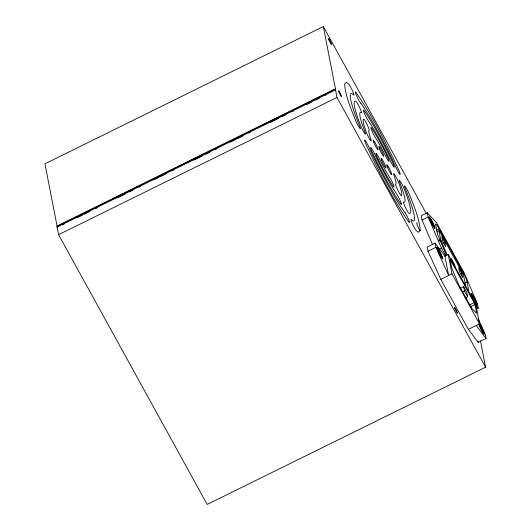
<?xml version="1.0" encoding="UTF-8"?>
<svg xmlns="http://www.w3.org/2000/svg" width="531" height="531" viewBox="0 0 531 531"><rect width="100%" height="100%" fill="white"/><g stroke="black" fill="none" stroke-linecap="round" stroke-linejoin="round"><path stroke-width="0.8" d="M323.333 26.55L44.949 163.807L57.335 227.447L57.136 227.089L335.519 89.839L335.718 90.197L323.333 26.55L426.38 213.641M56.936 226.073L335.32 88.816M57.136 226.432L335.519 89.175M62.525 224.885L64.012 224.155M77.373 217.564L82.57 215.002M84.057 214.272L89.998 211.345M95.932 208.417L97.419 207.687M117.464 197.804L125.628 193.775M129.338 191.943L133.055 190.118M138.989 187.184L140.476 186.454M153.837 179.87L159.034 177.308M160.521 176.571L166.455 173.644M172.396 170.716L173.883 169.986M193.928 160.103L202.092 156.074M205.802 154.249L209.513 152.417M215.453 149.49L216.94 148.753M230.301 142.169L235.498 139.607M236.985 138.876L242.919 135.943M248.86 133.016L250.347 132.285M270.392 122.402L278.556 118.38M282.266 116.548L285.977 114.716M291.917 111.789L293.404 111.059M306.765 104.468L311.962 101.906M315.673 100.074L319.383 98.248M325.324 95.321L326.811 94.584M480.475 340.783L485.56 367.193L207.176 504.45L58.596 234.695L336.986 97.439L335.519 89.839M476.247 309.102L478.272 308.106L477.462 303.885L464.114 272.795L436.568 222.774L427.282 212.778L421.202 215.772L422.019 219.993L432.433 244.26M422.019 219.993L428.092 216.993L427.282 212.778M436.303 230.354L439.21 228.921L463.118 272.35A8.781 0.982 63.8 0 1 467.061 281.39L468.807 291.247L467.353 290.092M436.781 231.967L438.958 230.646L439.409 231.158L463.231 274.368L465.534 284.676L463.862 283.096M439.13 239.985L440.577 239.269L438.958 230.892M439.144 240.039L440.577 239.269M439.177 240.145L440.597 239.322M439.21 240.238L440.63 239.435M439.243 240.337L440.664 239.521M435.062 243.132L435.871 247.353L448.649 275.489L444.912 256.081L435.062 243.132L427.216 247.001L428.032 251.216L440.81 279.359L468.355 329.379L478.212 342.329L486.051 338.459L485.241 334.245L478.179 318.693M439.582 241.174L441.035 240.457L440.697 239.62M443.438 243.138L444.892 242.421L441.746 236.7L442.582 241.074L445.735 246.789L444.892 242.421M428.032 251.216L435.871 247.353M438.739 249.424L441.44 248.09L428.092 216.993M445.675 255.63L447.122 254.913L441.035 240.457M444.912 256.081L448.244 254.435L475.796 304.462L479.533 323.87L468.355 329.379M440.81 279.359L451.981 273.85L448.244 254.435M460.35 273.916L461.797 273.2L458.651 267.485L459.494 271.852L462.64 277.567L461.797 273.2M464.997 282.95L467.174 281.875M459.939 288.519L463.643 286.694L466.795 292.408L467.638 296.783L465.415 297.878M462.262 292.156L464.486 291.061L463.643 286.694M469.012 305.192L474.163 302.65L475.013 304.602L476.639 313.277L471.833 308.491L458.93 285.054L451.768 268.128L450.069 259.247L474.163 302.65M470.599 306.779L475.013 304.602M475.544 305.166L478.272 308.106M476.201 325.51L486.051 338.459M439.21 228.921L438.672 227.965A9.565 1.069 63.8 0 0 435.599 224.44L437.756 234.868L446.498 255.597M441.44 248.09L445.834 256.061M464.486 291.061L467.638 296.783M451.981 273.85L479.533 323.87M336.986 97.439L485.56 367.193M477.94 340.922L478.212 342.329M455.074 267.299L454.509 264.385L451.363 258.67L452.067 262.314M57.136 227.089L58.596 234.695M479.227 323.279A6.598 0.737 63.8 0 1 483.628 331.802A6.598 0.737 63.8 0 1 483.004 332.983A6.598 0.737 63.8 0 1 478.71 324.255M419.669 230.268A6.598 0.737 63.8 0 1 417.127 222.974M346.378 82.245L344.579 84.09C345.654 96.781 350.958 108.616 355.558 120.351A6.266 0.697 63.8 0 0 359.295 127.613A6.266 0.697 63.8 0 0 360.031 127.022L358.518 123.418A70.935 7.919 63.8 0 1 351.834 93.595L353.639 94.983A6.266 0.697 63.8 0 0 352.338 90.443A6.266 0.697 63.8 0 0 348.535 83.898L346.378 82.245M420.267 230.454L418.461 232.299L416.304 230.646A6.266 0.697 63.8 0 1 412.501 224.102A6.266 0.697 63.8 0 1 411.2 219.562L413.012 220.949A70.935 7.919 63.8 0 0 406.321 191.127L404.808 187.523A6.266 0.697 63.8 0 1 405.545 186.932A6.266 0.697 63.8 0 1 409.288 194.193C413.881 205.928 419.185 217.756 420.267 230.454M360.901 103.286L359.58 101.594A6.266 0.697 63.8 0 1 355.903 94.193A6.266 0.697 63.8 0 1 356.155 92.64C373.001 116.747 386.143 143.251 398.655 169.801A6.266 0.697 63.8 0 1 399.956 174.341A6.266 0.697 63.8 0 1 396.153 167.803L392.363 159.599A70.935 7.919 63.8 0 0 360.901 103.286M405.266 212.951L403.945 211.252A70.935 7.919 63.8 0 1 372.483 154.946L368.693 146.742A6.266 0.697 63.8 0 0 364.89 140.204A6.266 0.697 63.8 0 0 366.191 144.744C378.696 171.294 391.845 197.797 408.691 221.905A6.266 0.697 63.8 0 0 408.936 220.352A6.266 0.697 63.8 0 0 405.266 212.951M431.597 220.557L430.687 219.051L431.391 221.221L429.844 218.659L432.499 224.673L433.409 226.179L432.712 224.009L434.252 226.571L431.597 220.557M473.645 297.068L472.736 295.561L473.44 297.738L471.893 295.176L474.548 301.183L475.457 302.69L474.76 300.519L476.3 303.082L473.645 297.068M439.349 250.984L438.44 249.477L439.137 251.648L437.597 249.085L440.252 255.099L441.155 256.606L440.458 254.435L442.004 256.997L439.349 250.984M480.867 326.373L479.958 324.866L480.661 327.036L479.115 324.474L481.77 330.481L482.679 331.988L481.975 329.817L483.522 332.379L480.867 326.373M387.311 166.84A5.496 0.611 63.8 0 0 391.573 174.573A5.496 0.611 63.8 0 0 388.831 167.537A5.496 0.611 63.8 0 0 387.311 166.84M454.981 308.85A3.299 0.365 63.8 0 0 457.49 313.29A3.299 0.365 63.8 0 0 455.678 308.836A3.299 0.365 63.8 0 0 454.981 308.85M328.935 39.911A3.299 0.365 63.8 0 0 331.47 44.451A3.299 0.365 63.8 0 0 329.738 40.104A3.299 0.365 63.8 0 0 328.935 39.911M373.678 142.082A5.496 0.611 63.8 0 0 377.939 149.815A5.496 0.611 63.8 0 0 375.198 142.786A5.496 0.611 63.8 0 0 373.678 142.082M338.97 92.122A3.299 0.365 63.8 0 0 341.526 96.768A3.299 0.365 63.8 0 0 339.88 92.547A3.299 0.365 63.8 0 0 338.97 92.122M381.623 160.309A5.496 0.611 63.8 0 0 385.878 168.042A5.496 0.611 63.8 0 0 383.143 161.012A5.496 0.611 63.8 0 0 381.623 160.309M379.366 148.614A5.496 0.611 63.8 0 0 383.628 156.346A5.496 0.611 63.8 0 0 380.886 149.317A5.496 0.611 63.8 0 0 379.366 148.614M369.921 139.48A6.239 0.697 63.8 0 0 370.824 139.095A30.114 3.359 63.8 0 1 369.125 130.254A6.239 0.697 63.8 0 0 367.014 124.38A6.239 0.697 63.8 0 0 363.616 119.057A42.593 4.752 63.8 0 0 366.025 131.569A6.239 0.697 63.8 0 0 369.921 139.48M378.039 159.134A42.593 4.752 63.8 0 0 392.621 185.604A6.239 0.697 63.8 0 0 393.531 185.219A6.239 0.697 63.8 0 0 389.635 177.308A30.114 3.359 63.8 0 1 379.32 158.59A6.239 0.697 63.8 0 0 375.928 153.26A6.239 0.697 63.8 0 0 378.039 159.134M386.807 155.41A42.593 4.752 63.8 0 0 372.224 128.94A6.239 0.697 63.8 0 0 371.315 129.325A6.239 0.697 63.8 0 0 375.211 137.237A30.114 3.359 63.8 0 1 385.519 155.955A6.239 0.697 63.8 0 0 388.918 161.278A6.239 0.697 63.8 0 0 386.807 155.41M401.23 195.481A42.593 4.752 63.8 0 0 398.821 182.976A6.239 0.697 63.8 0 0 394.925 175.064A6.239 0.697 63.8 0 0 394.015 175.449A30.114 3.359 63.8 0 1 395.721 184.29A6.239 0.697 63.8 0 0 397.832 190.158A6.239 0.697 63.8 0 0 401.23 195.481M394.068 167.033A6.259 0.697 63.8 0 0 392.409 161.889A62.545 6.983 63.8 0 0 364.432 111.092A6.259 0.697 63.8 0 0 364.04 112.512A6.259 0.697 63.8 0 0 368.036 120.338A50.02 5.582 63.8 0 1 390.411 160.966A6.259 0.697 63.8 0 0 394.068 167.033M403.646 202.052A50.02 5.582 63.8 0 0 399.949 182.856A6.259 0.697 63.8 0 1 400.347 181.436A6.259 0.697 63.8 0 1 404.343 189.268A62.545 6.983 63.8 0 1 408.963 213.263A6.259 0.697 63.8 0 1 405.306 207.196A6.259 0.697 63.8 0 1 403.646 202.052M374.435 153.578A50.02 5.582 63.8 0 0 396.81 194.207A6.259 0.697 63.8 0 1 400.805 202.032A6.259 0.697 63.8 0 1 400.414 203.453A62.545 6.983 63.8 0 1 372.437 152.656A6.259 0.697 63.8 0 1 370.777 147.512A6.259 0.697 63.8 0 1 374.435 153.578M361.199 112.492A50.02 5.582 63.8 0 0 364.89 131.688A6.259 0.697 63.8 0 1 364.498 133.108A6.259 0.697 63.8 0 1 360.503 125.276A62.545 6.983 63.8 0 1 355.883 101.282A6.259 0.697 63.8 0 1 359.54 107.348A6.259 0.697 63.8 0 1 361.199 112.492M429.911 219.675A6.598 0.737 63.8 0 0 434.929 228.542A6.598 0.737 63.8 0 0 431.305 219.622A6.598 0.737 63.8 0 0 429.911 219.675M471.959 296.192A6.598 0.737 63.8 0 0 476.977 305.053A6.598 0.737 63.8 0 0 473.353 296.139A6.598 0.737 63.8 0 0 471.959 296.192M437.657 250.108A6.598 0.737 63.8 0 0 442.681 258.969A6.598 0.737 63.8 0 0 439.057 250.055A6.598 0.737 63.8 0 0 437.657 250.108"/></g></svg>
